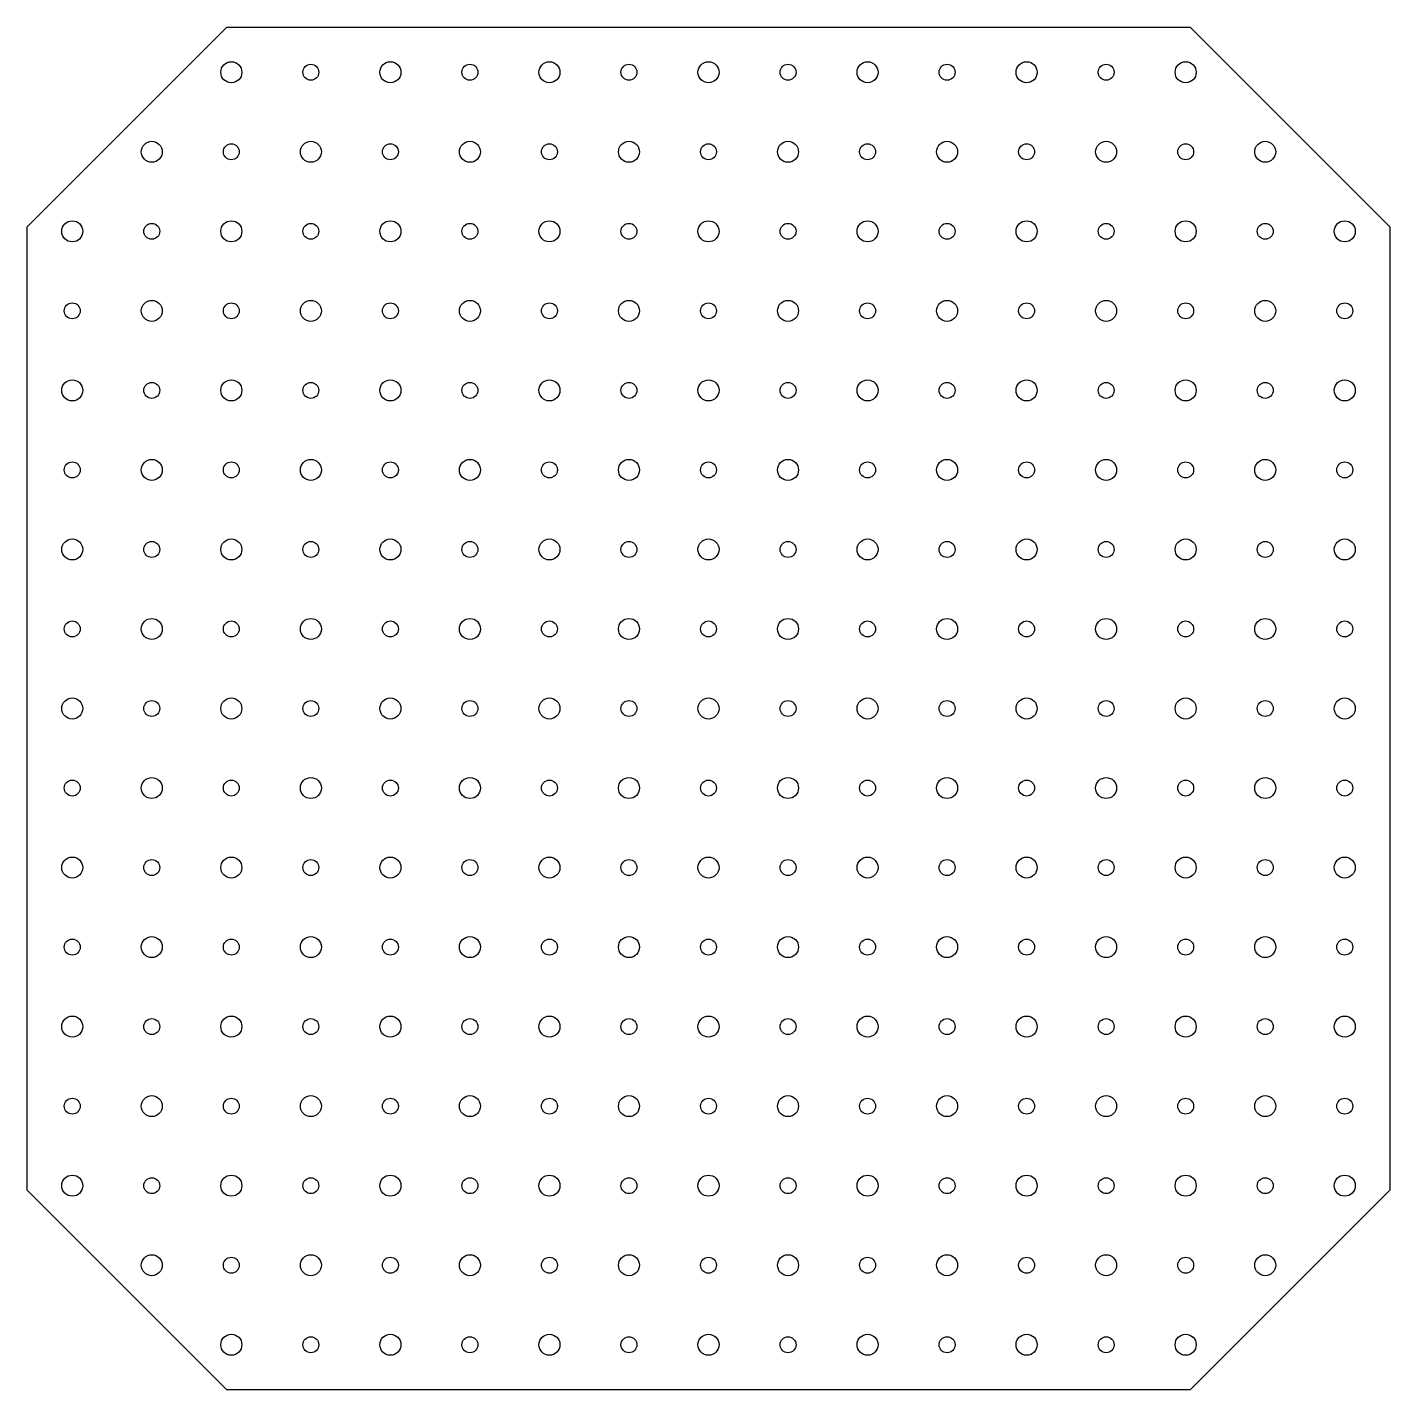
# Model space of a CAD drawing. Header units: millimetres. Extents: x -115 to 115, y -115 to 115.
import ezdxf

# ---------------------------------------------------------------- set-up
doc = ezdxf.new("R2010")
doc.units = ezdxf.units.MM
doc.layers.get('0').update_dxf_attribs({"linetype": 'CONTINUOUS'})

msp = doc.modelspace()

# ---------------------------------------------------------------- linework, layer by layer
msp.add_lwpolyline([(-81.58, -115.38), (-115.38, -81.58), (-115.38, 81.58), (-81.58, 115.38), (81.58, 115.38), (115.38, 81.58), (115.38, -81.58), (81.58, -115.38)], close=True)
for centre, radius in [((-80.82, 107.76), 1.78), ((-67.35, 107.76), 1.35), ((-53.88, 107.76), 1.78), ((-40.41, 107.76), 1.35), ((-26.94, 107.76), 1.78), ((-13.47, 107.76), 1.35), ((0, 107.76), 1.78), ((13.47, 107.76), 1.35), ((26.94, 107.76), 1.78), ((40.41, 107.76), 1.35), ((53.88, 107.76), 1.78), ((67.35, 107.76), 1.35), ((80.82, 107.76), 1.78), ((-94.29, 94.29), 1.78), ((-80.82, 94.29), 1.35), ((-67.35, 94.29), 1.78), ((-53.88, 94.29), 1.35), ((-40.41, 94.29), 1.78), ((-26.94, 94.29), 1.35), ((-13.47, 94.29), 1.78), ((0, 94.29), 1.35), ((13.47, 94.29), 1.78), ((26.94, 94.29), 1.35), ((40.41, 94.29), 1.78), ((53.88, 94.29), 1.35), ((67.35, 94.29), 1.78), ((80.82, 94.29), 1.35), ((94.29, 94.29), 1.78), ((-107.76, 80.82), 1.78), ((-94.29, 80.82), 1.35), ((-80.82, 80.82), 1.78), ((-67.35, 80.82), 1.35), ((-53.88, 80.82), 1.78), ((-40.41, 80.82), 1.35), ((-26.94, 80.82), 1.78), ((-13.47, 80.82), 1.35), ((0, 80.82), 1.78), ((13.47, 80.82), 1.35), ((26.94, 80.82), 1.78), ((40.41, 80.82), 1.35), ((53.88, 80.82), 1.78), ((67.35, 80.82), 1.35), ((80.82, 80.82), 1.78), ((94.29, 80.82), 1.35), ((107.76, 80.82), 1.78), ((-107.76, 67.35), 1.35), ((-94.29, 67.35), 1.78), ((-80.82, 67.35), 1.35), ((-67.35, 67.35), 1.78), ((-53.88, 67.35), 1.35), ((-40.41, 67.35), 1.78), ((-26.94, 67.35), 1.35), ((-13.47, 67.35), 1.78), ((0, 67.35), 1.35), ((13.47, 67.35), 1.78), ((26.94, 67.35), 1.35), ((40.41, 67.35), 1.78), ((53.88, 67.35), 1.35), ((67.35, 67.35), 1.78), ((80.82, 67.35), 1.35), ((94.29, 67.35), 1.78), ((107.76, 67.35), 1.35), ((-107.76, 53.88), 1.78), ((-80.82, 53.88), 1.78), ((-53.88, 53.88), 1.78), ((-26.94, 53.88), 1.78), ((0, 53.88), 1.78), ((26.94, 53.88), 1.78), ((53.88, 53.88), 1.78), ((80.82, 53.88), 1.78), ((107.76, 53.88), 1.78), ((-94.29, 53.88), 1.35), ((-67.35, 53.88), 1.35), ((-40.41, 53.88), 1.35), ((-13.47, 53.88), 1.35), ((13.47, 53.88), 1.35), ((40.41, 53.88), 1.35), ((67.35, 53.88), 1.35), ((94.29, 53.88), 1.35), ((-107.76, 40.41), 1.35), ((-94.29, 40.41), 1.78), ((-80.82, 40.41), 1.35), ((-67.35, 40.41), 1.78), ((-53.88, 40.41), 1.35), ((-40.41, 40.41), 1.78), ((-26.94, 40.41), 1.35), ((-13.47, 40.41), 1.78), ((0, 40.41), 1.35), ((13.47, 40.41), 1.78), ((26.94, 40.41), 1.35), ((40.41, 40.41), 1.78), ((53.88, 40.41), 1.35), ((67.35, 40.41), 1.78), ((80.82, 40.41), 1.35), ((94.29, 40.41), 1.78), ((107.76, 40.41), 1.35), ((-107.76, 26.94), 1.78), ((-94.29, 26.94), 1.35), ((-80.82, 26.94), 1.78), ((-67.35, 26.94), 1.35), ((-53.88, 26.94), 1.78), ((-40.41, 26.94), 1.35), ((-26.94, 26.94), 1.78), ((-13.47, 26.94), 1.35), ((0, 26.94), 1.78), ((13.47, 26.94), 1.35), ((26.94, 26.94), 1.78), ((40.41, 26.94), 1.35), ((53.88, 26.94), 1.78), ((67.35, 26.94), 1.35), ((80.82, 26.94), 1.78), ((94.29, 26.94), 1.35), ((107.76, 26.94), 1.78), ((-107.76, 13.47), 1.35), ((-94.29, 13.47), 1.78), ((-80.82, 13.47), 1.35), ((-67.35, 13.47), 1.78), ((-53.88, 13.47), 1.35), ((-40.41, 13.47), 1.78), ((-26.94, 13.47), 1.35), ((-13.47, 13.47), 1.78), ((0, 13.47), 1.35), ((13.47, 13.47), 1.78), ((26.94, 13.47), 1.35), ((40.41, 13.47), 1.78), ((53.88, 13.47), 1.35), ((67.35, 13.47), 1.78), ((80.82, 13.47), 1.35), ((94.29, 13.47), 1.78), ((107.76, 13.47), 1.35), ((-107.76, 0), 1.78), ((-94.29, 0), 1.35), ((-80.82, 0), 1.78), ((-67.35, 0), 1.35), ((-53.88, 0), 1.78), ((-40.41, 0), 1.35), ((-26.94, 0), 1.78), ((-13.47, 0), 1.35), ((0, 0), 1.78), ((13.47, 0), 1.35), ((26.94, 0), 1.78), ((40.41, 0), 1.35), ((53.88, 0), 1.78), ((67.35, 0), 1.35), ((80.82, 0), 1.78), ((94.29, 0), 1.35), ((107.76, 0), 1.78), ((-107.76, -13.47), 1.35), ((-94.29, -13.47), 1.78), ((-80.82, -13.47), 1.35), ((-67.35, -13.47), 1.78), ((-53.88, -13.47), 1.35), ((-40.41, -13.47), 1.78), ((-26.94, -13.47), 1.35), ((-13.47, -13.47), 1.78), ((0, -13.47), 1.35), ((13.47, -13.47), 1.78), ((26.94, -13.47), 1.35), ((40.41, -13.47), 1.78), ((53.88, -13.47), 1.35), ((67.35, -13.47), 1.78), ((80.82, -13.47), 1.35), ((94.29, -13.47), 1.78), ((107.76, -13.47), 1.35), ((-107.76, -26.94), 1.78), ((-80.82, -26.94), 1.78), ((-53.88, -26.94), 1.78), ((-26.94, -26.94), 1.78), ((0, -26.94), 1.78), ((26.94, -26.94), 1.78), ((53.88, -26.94), 1.78), ((80.82, -26.94), 1.78), ((107.76, -26.94), 1.78), ((-94.29, -26.94), 1.35), ((-67.35, -26.94), 1.35), ((-40.41, -26.94), 1.35), ((-13.47, -26.94), 1.35), ((13.47, -26.94), 1.35), ((40.41, -26.94), 1.35), ((67.35, -26.94), 1.35), ((94.29, -26.94), 1.35), ((-107.76, -40.41), 1.35), ((-94.29, -40.41), 1.78), ((-80.82, -40.41), 1.35), ((-67.35, -40.41), 1.78), ((-53.88, -40.41), 1.35), ((-40.41, -40.41), 1.78), ((-26.94, -40.41), 1.35), ((-13.47, -40.41), 1.78), ((0, -40.41), 1.35), ((13.47, -40.41), 1.78), ((26.94, -40.41), 1.35), ((40.41, -40.41), 1.78), ((53.88, -40.41), 1.35), ((67.35, -40.41), 1.78), ((80.82, -40.41), 1.35), ((94.29, -40.41), 1.78), ((107.76, -40.41), 1.35), ((-107.76, -53.88), 1.78), ((-94.29, -53.88), 1.35), ((-80.82, -53.88), 1.78), ((-67.35, -53.88), 1.35), ((-53.88, -53.88), 1.78), ((-40.41, -53.88), 1.35), ((-26.94, -53.88), 1.78), ((-13.47, -53.88), 1.35), ((0, -53.88), 1.78), ((13.47, -53.88), 1.35), ((26.94, -53.88), 1.78), ((40.41, -53.88), 1.35), ((53.88, -53.88), 1.78), ((67.35, -53.88), 1.35), ((80.82, -53.88), 1.78), ((94.29, -53.88), 1.35), ((107.76, -53.88), 1.78), ((-107.76, -67.35), 1.35), ((-94.29, -67.35), 1.78), ((-80.82, -67.35), 1.35), ((-67.35, -67.35), 1.78), ((-53.88, -67.35), 1.35), ((-40.41, -67.35), 1.78), ((-26.94, -67.35), 1.35), ((-13.47, -67.35), 1.78), ((0, -67.35), 1.35), ((13.47, -67.35), 1.78), ((26.94, -67.35), 1.35), ((40.41, -67.35), 1.78), ((53.88, -67.35), 1.35), ((67.35, -67.35), 1.78), ((80.82, -67.35), 1.35), ((94.29, -67.35), 1.78), ((107.76, -67.35), 1.35), ((-107.76, -80.82), 1.78), ((-94.29, -80.82), 1.35), ((-80.82, -80.82), 1.78), ((-67.35, -80.82), 1.35), ((-53.88, -80.82), 1.78), ((-40.41, -80.82), 1.35), ((-26.94, -80.82), 1.78), ((-13.47, -80.82), 1.35), ((0, -80.82), 1.78), ((13.47, -80.82), 1.35), ((26.94, -80.82), 1.78), ((40.41, -80.82), 1.35), ((53.88, -80.82), 1.78), ((67.35, -80.82), 1.35), ((80.82, -80.82), 1.78), ((94.29, -80.82), 1.35), ((107.76, -80.82), 1.78), ((-94.29, -94.29), 1.78), ((-80.82, -94.29), 1.35), ((-67.35, -94.29), 1.78), ((-53.88, -94.29), 1.35), ((-40.41, -94.29), 1.78), ((-26.94, -94.29), 1.35), ((-13.47, -94.29), 1.78), ((0, -94.29), 1.35), ((13.47, -94.29), 1.78), ((26.94, -94.29), 1.35), ((40.41, -94.29), 1.78), ((53.88, -94.29), 1.35), ((67.35, -94.29), 1.78), ((80.82, -94.29), 1.35), ((94.29, -94.29), 1.78), ((-80.82, -107.76), 1.78), ((-53.88, -107.76), 1.78), ((-26.94, -107.76), 1.78), ((0, -107.76), 1.78), ((26.94, -107.76), 1.78), ((53.88, -107.76), 1.78), ((80.82, -107.76), 1.78), ((-67.35, -107.76), 1.35), ((-40.41, -107.76), 1.35), ((-13.47, -107.76), 1.35), ((13.47, -107.76), 1.35), ((40.41, -107.76), 1.35), ((67.35, -107.76), 1.35)]:
    msp.add_circle(centre, radius)

doc.saveas('drawing.dxf')
